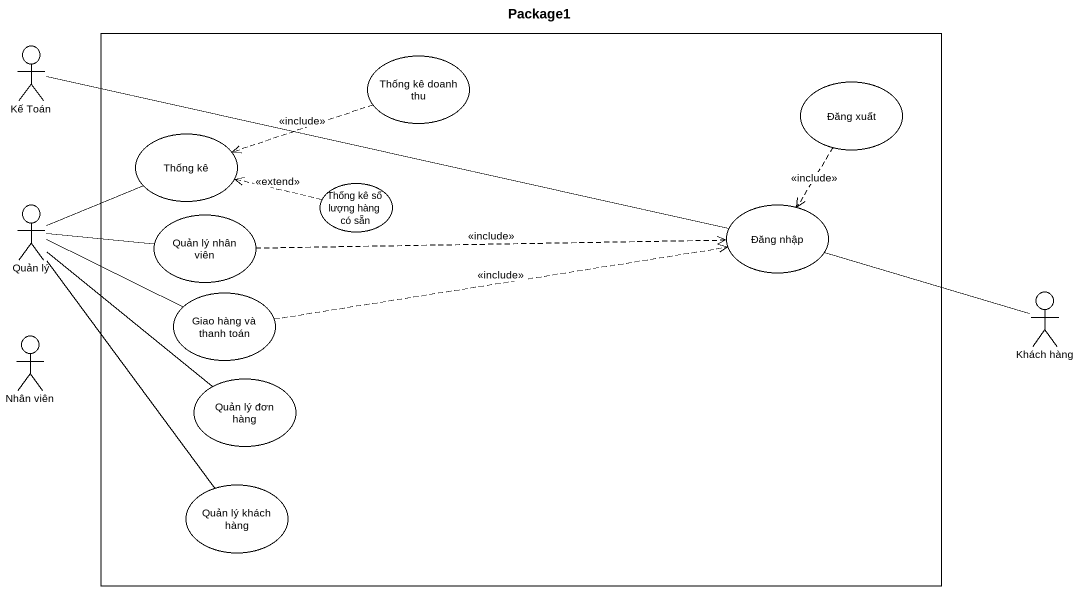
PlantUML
@startuml
title Package1
actor "Kế Toán" as Kế_Toán
rectangle " " as rectangle1 {
  usecase "Thống kê doanh thu" as Thống_kê_doanh_thu
  usecase "Đăng xuất" as Đăng_xuất
  usecase "Thống kê" as Thống_kê
  usecase "Thống kê số lượng hàng có sẵn" as Thống_kê_số_lượng_hàng_có
  usecase "Quản lý nhân viên" as Quản_lý_nhân_viên
  usecase "Đăng nhập" as Đăng_nhập
  usecase "Giao hàng và thanh toán" as Giao_hàng_và_thanh_toán
  usecase "Quản lý đơn hàng" as Quản_lý_đơn_hàng
  usecase "Quản lý khách hàng" as Quản_lý_khách_hàng
}
actor "Quản lý" as Quản_lý
actor "Khách hàng" as Khách_hàng
actor "Nhân viên" as Nhân_viên
Kế_Toán -right- Đăng_nhập
Thống_kê_doanh_thu .left.> Thống_kê : <<include>>
Đăng_xuất ..> Đăng_nhập : <<include>>
Thống_kê_số_lượng_hàng_có .left.> Thống_kê : <<extend>>
Quản_lý -right- Thống_kê
Quản_lý -right- Quản_lý_nhân_viên
Quản_lý -right- Giao_hàng_và_thanh_toán
Quản_lý -- Quản_lý_đơn_hàng
Quản_lý -- Quản_lý_khách_hàng
Quản_lý_nhân_viên .right.> Đăng_nhập : <<include>>
Giao_hàng_và_thanh_toán .right.> Đăng_nhập : <<include>>
Khách_hàng -left- Đăng_nhập
@enduml
